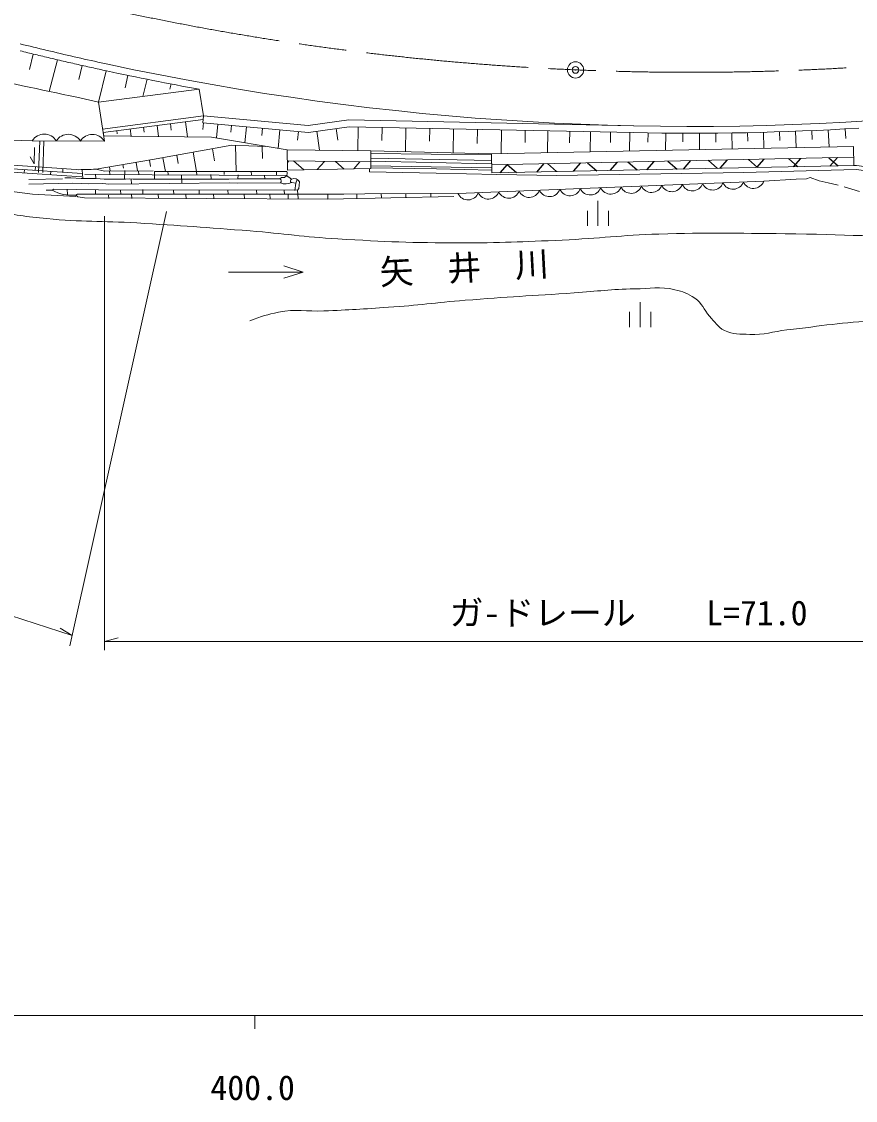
# Model space of a CAD drawing. Units: millimetres, scale not verified. Extents: x 40000 to 680000, y 20000 to 380000.
# Drawn here: x 450782 to 512355, y 198715 to 278416 of the extents above; entities that cross this region are included whole.
import ezdxf
from ezdxf.enums import TextEntityAlignment as Align

# ---------------------------------------------------------------- set-up
doc = ezdxf.new("R2010")
doc.units = ezdxf.units.MM
doc.header["$LTSCALE"] = 1000
doc.header["$PDMODE"] = 32
doc.header["$PDSIZE"] = 500
doc.linetypes.add('CHAIN', pattern=[18.5, 12, -1.5, 3.5, -1.5])
for name, color, linetype, lineweight in [('M-BGD', 7, 'Continuous', 13), ('M-BMK', 2, 'CHAIN', 13), ('M-BMK-SRVR', 3, 'Continuous', 13), ('M-STR-HTXT', 7, 'Continuous', 13), ('M-TTL-BAND', 7, 'Continuous', 13)]:
    doc.layers.add(name, color=color, linetype=linetype, lineweight=lineweight)
doc.styles.add('ＭＳ ゴシック', font='')
doc.styles.get('ＭＳ ゴシック').set_extended_font_data('MS Gothic')

msp = doc.modelspace()

# ---------------------------------------------------------------- hatches: boundary and pattern name
at = {"layer": 'M-BGD'}
h = msp.add_hatch(dxfattribs=at)
h.set_pattern_fill('USER', color=256, style=0, pattern_type=2)
h.set_pattern_definition([(48.83414, (898269, 401841), (-1505.6145, 1316.482), []), (138.83414, (898269, 401841), (-1316.482, -1505.6145), [])])
h.paths.add_polyline_path([(470417, 267432), (476564, 267566), (476569, 268049), (470405, 268122)])
at = {"layer": 'M-BGD', "lineweight": 25}
h = msp.add_hatch(dxfattribs=at)
h.set_pattern_fill('USER', color=256, style=0, pattern_type=2)
h.set_pattern_definition([(48.83414, (928562, 399514), (-1505.6145, 1316.482), []), (138.83414, (928562, 399514), (-1316.482, -1505.6145), [])])
h.paths.add_polyline_path([(512225, 268389), (485487, 267842), (485499, 267232), (512237, 267779)])

# ---------------------------------------------------------------- linework, layer by layer
at = {"layer": 'M-BGD'}
for p, q in [((451648, 276016), (451374, 274868)), ((453442, 275588), (452828, 273253)), ((455248, 275173), (455012, 274132)), ((457024, 274781), (456452, 272455)), ((458628, 274441), (458440, 273522)), ((456452, 272455), (463903, 273418)), ((460052, 274151), (459742, 272880)), ((461817, 273805), (461730, 273422)), ((463903, 273418), (464209, 271441)), ((454869, 272826), (456452, 272455)), ((456452, 272455), (456898, 269570)), ((456758, 270479), (464209, 271441)), ((456796, 270232), (464186, 271186)), ((462890, 271019), (463034, 269906)), ((464164, 270943), (464209, 271441)), ((464209, 271441), (471948, 270733)), ((471948, 270733), (474953, 271148)), ((474953, 271148), (495980, 270711)), ((456818, 270235), (456851, 269977)), ((457810, 270363), (457840, 270133)), ((458802, 270491), (458871, 269954)), ((459793, 270619), (459841, 270255)), ((460785, 270747), (460891, 269931)), ((461777, 270875), (461839, 270393)), ((464164, 270943), (471960, 270229)), ((464218, 270938), (464172, 270435)), ((465263, 270843), (465169, 269822)), ((466284, 270749), (466237, 270242)), ((467384, 270648), (467276, 269463)), ((468570, 270540), (468520, 269995)), ((469848, 270423), (469722, 269046)), ((471225, 270297), (471165, 269648)), ((471960, 270229), (474982, 270648)), ((472594, 270317), (472790, 268904)), ((474008, 270513), (474127, 269658)), ((474982, 270648), (495970, 270211)), ((475640, 270634), (475604, 268870)), ((477404, 270597), (477384, 269635)), ((479161, 270561), (479124, 268800)), ((480922, 270524), (480902, 269570)), ((482687, 270487), (482650, 268718)), ((484457, 270451), (484435, 269402)), ((486231, 270414), (486195, 268667)), ((487978, 270378), (487959, 269476)), ((489653, 270343), (489620, 268737)), ((491259, 270309), (491241, 269457)), ((492798, 270277), (492768, 268801)), ((494274, 270247), (494258, 269476)), ((495690, 270217), (495661, 268860)), ((497046, 270192), (497036, 269508)), ((503224, 270189), (503242, 269015)), ((504398, 270210), (504411, 269573)), ((505569, 270237), (505600, 269063)), ((506743, 270271), (506763, 269638)), ((507926, 270313), (507971, 269112)), ((509127, 270361), (509156, 269693)), ((510351, 270418), (510413, 269162)), ((511607, 270485), (511647, 269776)), ((449947, 269652), (451571, 269612)), ((456898, 269570), (451571, 269612)), ((452122, 269591), (452041, 267269)), ((452422, 269580), (452341, 267258)), ((464796, 269885), (456835, 269978)), ((464796, 269885), (470390, 268932)), ((498350, 270176), (498339, 268915)), ((499611, 270168), (499609, 269536)), ((500838, 270168), (500842, 268966)), ((502040, 270175), (502046, 269499)), ((451737, 269121), (451706, 267897)), ((463444, 268764), (463706, 267333)), ((464875, 269026), (465039, 268128)), ((466573, 269278), (466627, 267333)), ((468538, 269209), (468563, 268288)), ((470417, 267432), (470390, 268932)), ((470390, 268932), (476579, 268859)), ((476564, 267566), (476579, 268859)), ((485472, 268572), (476577, 268671)), ((485470, 268652), (476579, 268859)), ((485470, 268652), (512208, 269199)), ((485499, 267232), (485470, 268652)), ((512237, 267779), (512208, 269199)), ((450140, 267796), (454821, 267477)), ((451706, 267897), (451422, 268421)), ((458255, 267848), (458301, 267579)), ((459242, 268013), (459348, 267383)), ((460228, 268179), (460305, 267721)), ((461212, 268356), (461399, 267333)), ((462235, 268543), (462347, 267930)), ((470405, 268122), (476569, 268049)), ((485485, 267907), (476570, 268105)), ((476573, 268333), (485480, 268161)), ((485487, 267842), (512225, 268389)), ((450082, 267299), (455233, 266947)), ((450111, 267548), (455250, 267197)), ((450998, 267487), (450981, 267238)), ((451811, 267682), (451794, 267433)), ((452947, 267354), (452929, 267105)), ((453835, 267544), (453818, 267295)), ((455309, 266843), (455267, 267446)), ((470348, 267045), (455450, 267108)), ((456267, 266813), (456246, 267131)), ((456899, 267367), (456283, 267516)), ((460502, 267390), (456899, 267367)), ((457269, 267682), (457322, 267370)), ((457300, 267107), (457280, 267393)), ((458373, 266798), (458396, 267406)), ((459438, 267094), (459418, 267380)), ((470360, 267333), (460601, 267333)), ((460606, 266792), (460601, 267333)), ((461605, 267115), (461587, 267369)), ((462605, 266482), (462595, 267087)), ((463711, 267100), (463696, 267322)), ((464784, 266791), (464763, 267108)), ((465751, 267112), (465736, 267335)), ((466761, 266799), (466773, 267087)), ((467762, 267091), (467744, 267345)), ((468738, 266807), (468721, 267061)), ((469612, 267090), (469594, 267344)), ((470717, 266783), (470348, 267045)), ((476564, 267566), (470417, 267432)), ((476464, 267564), (476463, 267309)), ((476566, 267760), (485491, 267612)), ((485499, 267232), (512237, 267779)), ((451317, 266758), (453812, 266804)), ((454569, 266473), (451320, 266404)), ((454413, 266877), (453967, 266879)), ((454413, 266877), (455182, 266834)), ((455176, 266451), (454569, 266473)), ((455176, 266451), (455752, 266427)), ((456267, 266813), (455182, 266834)), ((455752, 266427), (456770, 266465)), ((456770, 266465), (457221, 266400)), ((457221, 266400), (466144, 266501)), ((459013, 266778), (458757, 266792)), ((458910, 266419), (458885, 266785)), ((466092, 266785), (459013, 266778)), ((466761, 266799), (466092, 266785)), ((466719, 266477), (466144, 266501)), ((466719, 266477), (469907, 266504)), ((469856, 266788), (466761, 266799)), ((469976, 266892), (469856, 266788)), ((470198, 266907), (469976, 266892)), ((471024, 266485), (470703, 266527)), ((470966, 265939), (471024, 266485)), ((471024, 266485), (471134, 266748)), ((471306, 266568), (471243, 266085)), ((483005, 265712), (505587, 266621)), ((505587, 266621), (507968, 266785)), ((507968, 266785), (508732, 266805)), ((508732, 266805), (509013, 266888)), ((509013, 266888), (509668, 266646)), ((509668, 266646), (510347, 266501)), ((511093, 266329), (510347, 266501)), ((452595, 265955), (453041, 265954)), ((453041, 265954), (453164, 266026)), ((453164, 266026), (456451, 265997)), ((454179, 265649), (454152, 266030)), ((454911, 265668), (454788, 265596)), ((454924, 265477), (454788, 265596)), ((474588, 265677), (454911, 265668)), ((455440, 265385), (454924, 265477)), ((456251, 265664), (456229, 265981)), ((456451, 265997), (471157, 265952)), ((457229, 265348), (457212, 265602)), ((458103, 265631), (458079, 265980)), ((458920, 265337), (458898, 265654)), ((459728, 265647), (459736, 265998)), ((460897, 265344), (460875, 265662)), ((462024, 265645), (462003, 265962)), ((462939, 265325), (462918, 265642)), ((463904, 265678), (463884, 265964)), ((464980, 265337), (464956, 265686)), ((466042, 265665), (466022, 265951)), ((467244, 265333), (467223, 265650)), ((468145, 265682), (468128, 265936)), ((469126, 265334), (469104, 265652)), ((470188, 265662), (470168, 265948)), ((470466, 265331), (470476, 265650)), ((471243, 266085), (471157, 265952)), ((471198, 265349), (471157, 265952)), ((473401, 265308), (473407, 265692)), ((482701, 265499), (473401, 265308)), ((476118, 265686), (474588, 265677)), ((475532, 265352), (475535, 265683)), ((483005, 265712), (476118, 265686)), ((477351, 265388), (477329, 265705)), ((479167, 265417), (479147, 265702)), ((481014, 265448), (480995, 265733)), ((512656, 265862), (511516, 266199)), ((473401, 265308), (455440, 265385)), ((493346, 265168), (493346, 263316)), ((492561, 264439), (492561, 263316)), ((494131, 264439), (494131, 263316)), ((466067, 259912), (471587, 259912)), ((471587, 259912), (470157, 260364)), ((471587, 259912), (470157, 259460)), ((496469, 257692), (496469, 255840)), ((495684, 256963), (495684, 255840)), ((497254, 256963), (497254, 255840))]:
    msp.add_line(p, q, dxfattribs=at)
for points in [[(450667, 276771), (450916, 276709), (451165, 276648), (451413, 276587), (451662, 276527), (451911, 276466), (452160, 276406), (452409, 276346), (452659, 276287), (452908, 276227), (453158, 276168), (453407, 276110), (453657, 276051), (453906, 275993), (454156, 275935), (454406, 275877), (454656, 275820), (454906, 275763), (455157, 275706), (455407, 275650), (455658, 275594), (455908, 275538), (456159, 275482), (456409, 275427), (456660, 275372), (456911, 275317), (457162, 275263)], [(450682, 276252), (450820, 276218), (450958, 276184), (451096, 276150), (451234, 276116), (451372, 276083), (451510, 276049), (451648, 276016), (451786, 275982), (451924, 275949), (452062, 275915), (452200, 275882), (452339, 275849), (452477, 275816), (452615, 275783), (452754, 275750), (452892, 275717), (453030, 275685), (453169, 275652), (453307, 275620), (453446, 275587), (453584, 275555), (453723, 275522), (453861, 275490), (454000, 275458), (454138, 275426), (454277, 275394), (454416, 275362), (454554, 275331), (454693, 275299), (454832, 275267), (454971, 275236), (455110, 275204), (455248, 275173), (455387, 275142), (455526, 275111), (455665, 275080), (455804, 275049), (455943, 275018), (456082, 274987), (456222, 274956), (456361, 274926), (456500, 274895), (456639, 274865), (456778, 274834), (456917, 274804), (457057, 274774)], [(456283, 267516), (460445, 268216), (466304, 269287), (468825, 269199)], [(476463, 267309), (481403, 267228), (485875, 267120), (490313, 267042), (504109, 267254), (512417, 267485), (520367, 266422), (525980, 265809)], [(476564, 267608), (481409, 267528), (485495, 267429)], [(512237, 267780), (512432, 267786), (520403, 266720), (525811, 266129)], [(447053, 266328), (449492, 265935), (451595, 265655), (454784, 265488)]]:
    msp.add_lwpolyline(points, dxfattribs=at)
for centre, radius, start, end in [((500219, 474667), 204000, 257.81536, 275.41533), ((525636, 615944), 350340, 257.0005, 258.34638), ((500219, 474667), 204500, 257.81536, 259.771), ((500219, 474667), 204500, 268.80928, 273.47026), ((452455, 269066), 1038, 30.78025, 148.32117), ((454231, 269052), 1038, 30.78025, 148.32117), ((456006, 269038), 1038, 30.78025, 148.32117), ((455033, 286891), 19416, 269.37356, 273.69127), ((470084, 267194), 309, 291.6948, 26.59651), ((457693, 288522), 21756, 266.24258, 272.8016), ((469791, 266630), 171, 312.73218, 67.78979), ((470283, 267298), 878, 244.67801, 298.58236), ((470774, 266651), 143, 113.36083, 240.23073), ((470890, 266342), 473, 28.51004, 111.40657), ((495789, 266544), 818, 205.16129, 339.45323), ((497294, 266605), 818, 205.16129, 339.45323), ((498800, 266666), 818, 205.16129, 339.45323), ((500305, 266726), 818, 205.16129, 339.45323), ((501811, 266787), 818, 205.16129, 339.45323), ((503316, 266848), 818, 205.16129, 339.45323), ((504822, 266908), 818, 205.16129, 339.45323), ((454516, 268704), 3121, 241.79544, 274.99793), ((483745, 266059), 818, 205.16129, 339.45323), ((485251, 266120), 818, 205.16129, 339.45323), ((486756, 266180), 818, 205.16129, 339.45323), ((488262, 266241), 818, 205.16129, 339.45323), ((489767, 266302), 818, 205.16129, 339.45323), ((491273, 266362), 818, 205.16129, 339.45323), ((492778, 266423), 818, 205.16129, 339.45323), ((494283, 266484), 818, 205.16129, 339.45323)]:
    msp.add_arc(centre, radius, start, end, dxfattribs=at)
for points, knots in [([(429215, 276879), (430536, 275703), (430884, 275401), (431967, 274470), (433675, 273002), (434620, 272164), (436404, 270790), (438048, 269524), (438937, 268756), (440716, 267688), (442118, 266845), (442952, 266440), (444473, 265837), (446105, 265190), (447035, 264829), (448749, 264449), (450252, 264116), (451115, 264015), (452647, 263860), (455232, 263599), (456698, 263694), (459292, 263538), (462563, 263341), (464395, 263207), (467662, 262949), (470194, 262749), (471603, 262507), (474139, 262360), (477659, 262157), (479635, 262066), (483161, 262066), (486111, 262066), (487763, 262143), (490711, 262276), (493498, 262402), (495051, 262632), (497840, 262718), (501477, 262830), (503517, 262785), (507156, 262739), (511601, 262683), (514088, 262525), (518533, 262465), (523359, 262401), (525092, 262415), (530604, 262458)], [0, 0, 0, 0, 1, 1, 1, 2, 2, 2, 3, 3, 3, 4, 4, 4, 5, 5, 5, 6, 6, 6, 7, 7, 7, 8, 8, 8, 9, 9, 9, 10, 10, 10, 11, 11, 11, 12, 12, 12, 13, 13, 13, 14, 14, 14, 15, 15, 15, 15]), ([(467628, 256297), (468560, 256667), (468907, 256768), (469759, 256942), (471042, 257204), (471801, 256987), (473109, 257040), (474973, 257115), (476016, 257176), (477876, 257307), (480087, 257461), (481317, 257646), (483526, 257825), (486672, 258080), (488439, 258161), (491588, 258372), (493332, 258489), (494305, 258649), (496053, 258666), (497214, 258678), (497895, 258875), (499025, 258610), (499634, 258468), (499979, 258330), (500497, 257980), (501055, 257602), (501131, 257139), (501591, 256648), (501996, 256215), (502159, 255871), (502684, 255596), (503338, 255254), (503813, 255343), (504549, 255302), (505629, 255242), (506222, 255521), (507297, 255638), (509904, 255922), (511356, 256223), (513977, 256301), (517137, 256394), (518922, 256366), (522067, 256048), (523939, 255859), (524982, 255668), (526818, 255254), (528151, 254954), (528611, 254836), (530204, 254371)], [0, 0, 0, 0, 1, 1, 1, 2, 2, 2, 3, 3, 3, 4, 4, 4, 5, 5, 5, 6, 6, 6, 7, 7, 7, 8, 8, 8, 9, 9, 9, 10, 10, 10, 11, 11, 11, 12, 12, 12, 13, 13, 13, 14, 14, 14, 15, 15, 15, 16, 16, 16, 16])]:
    msp.add_open_spline(points, degree=3, knots=knots, dxfattribs=at)
at = {"layer": 'M-BMK'}
msp.add_arc((500219, 474667), 200000, 257.81536, 275.41533, dxfattribs=at)
at = {"layer": 'M-BMK-SRVR'}
msp.add_circle((491687, 274844), 600, dxfattribs=at)
msp.add_point((491687, 274844), dxfattribs=at)
at = {"layer": 'M-STR-HTXT'}
for p, q in [((461475, 264377), (454335, 232302)), ((456904, 264042), (456904, 231979)), ((396645, 251710), (454505, 233065)), ((454505, 233065), (453630, 233610)), ((456904, 232628), (457904, 232878)), ((456904, 232628), (533558, 232628))]:
    msp.add_line(p, q, dxfattribs=at)
at = {"layer": 'M-TTL-BAND'}
for p, q in [((40000, 205000), (579000, 205000)), ((468000, 205000), (468000, 204000))]:
    msp.add_line(p, q, dxfattribs=at)

# ---------------------------------------------------------------- texts
at = {"layer": 'M-BGD', "style": 'ＭＳ ゴシック'}
msp.add_text('矢\u3000井\u3000川', height=1833, rotation=3.041, dxfattribs=at).set_placement((477297, 258429), align=Align.BOTTOM_LEFT)
at = {"layer": 'M-STR-HTXT', "style": 'ＭＳ ゴシック'}
for s, p in [('ガ-ドレール', (482386, 233266)), ('L=71.0', (501337, 233266))]:
    msp.add_text(s, height=1833, dxfattribs=at).set_placement(p, align=Align.BOTTOM_LEFT)
at = {"layer": 'M-TTL-BAND', "style": 'ＭＳ ゴシック'}
msp.add_text('400.0', height=1833, dxfattribs=at).set_placement((467844, 198195), align=Align.BOTTOM_CENTER)

doc.saveas('drawing.dxf')
